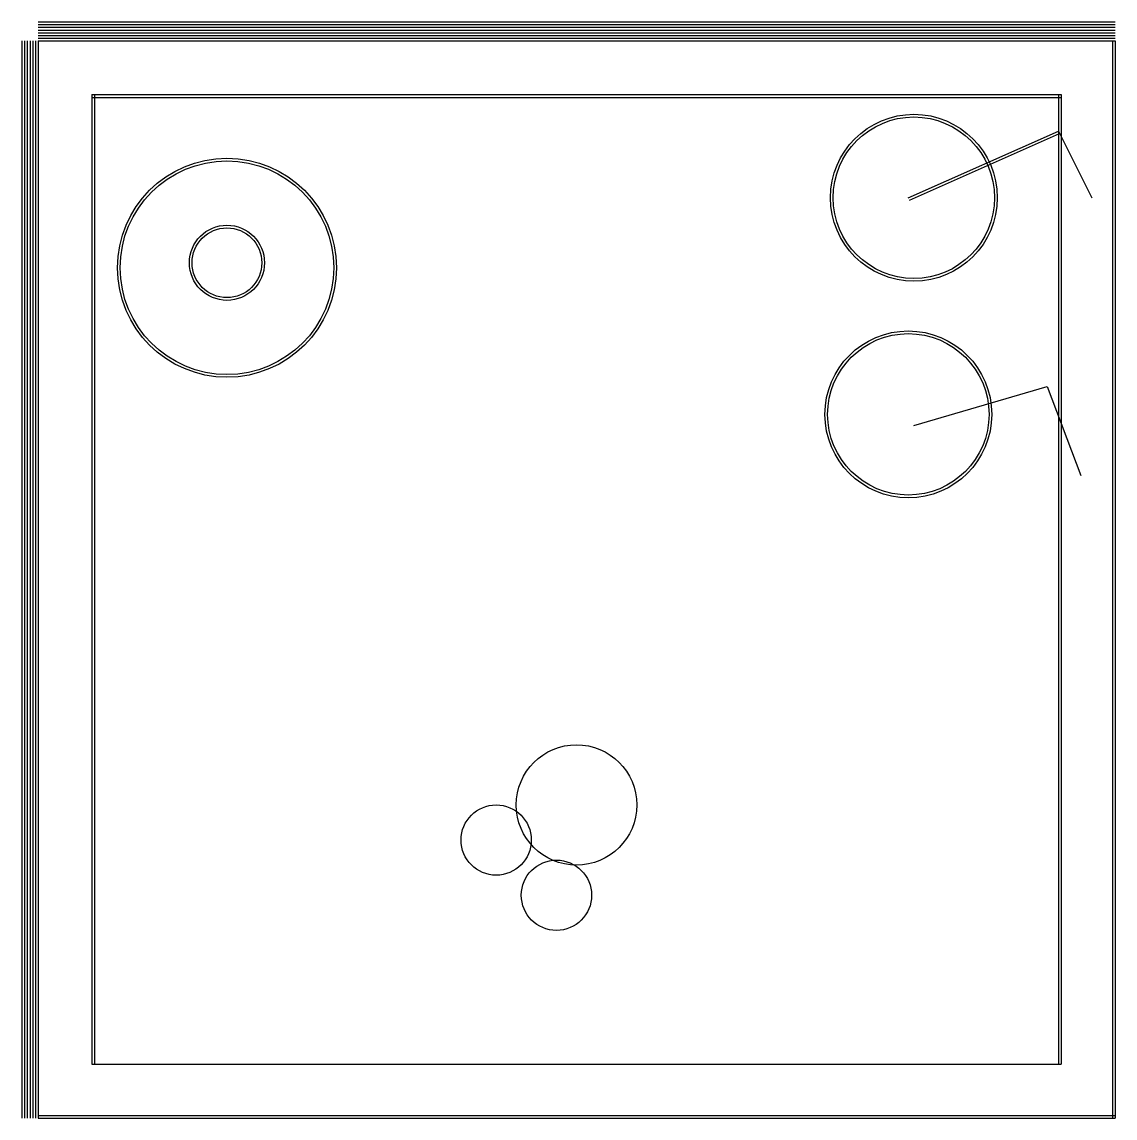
# Model space of a CAD drawing. Extents: x 28.546 to 28.952, y -18.601 to -18.194.
import ezdxf

# ---------------------------------------------------------------- set-up
doc = ezdxf.new("R2010")
doc.units = 0
doc.layers.get('0').update_dxf_attribs({"linetype": 'CONTINUOUS'})

msp = doc.modelspace()

# ---------------------------------------------------------------- linework, layer by layer
at = {"color": 0}
for p, q in [((28.55166, -18.19431), (28.95166, -18.19431)), ((28.55166, -18.19531), (28.95166, -18.19531)), ((28.55166, -18.19631), (28.95166, -18.19631)), ((28.55166, -18.19731), (28.95166, -18.19731)), ((28.55166, -18.19831), (28.95166, -18.19831)), ((28.55166, -18.19931), (28.95166, -18.19931)), ((28.55166, -18.20031), (28.95166, -18.20031)), ((28.54566, -18.20131), (28.54566, -18.60131)), ((28.54666, -18.20131), (28.54666, -18.60131)), ((28.54766, -18.20131), (28.54766, -18.60131)), ((28.54866, -18.20131), (28.54866, -18.60131)), ((28.54966, -18.20131), (28.54966, -18.60131)), ((28.55066, -18.20131), (28.55066, -18.60131)), ((28.55166, -18.20131), (28.95166, -18.20131)), ((28.55166, -18.20131), (28.55166, -18.60131)), ((28.95066, -18.20131), (28.95066, -18.60131)), ((28.95166, -18.20131), (28.95166, -18.60131)), ((28.57166, -18.22131), (28.93166, -18.22131)), ((28.57166, -18.22131), (28.57166, -18.58131)), ((28.57266, -18.22131), (28.57266, -18.58131)), ((28.93066, -18.22131), (28.93066, -18.58131)), ((28.93166, -18.22131), (28.93166, -18.58131)), ((28.57166, -18.22231), (28.93166, -18.22231)), ((28.87487, -18.25958), (28.93062, -18.23483)), ((28.87527, -18.2605), (28.93102, -18.23575)), ((28.93062, -18.23483), (28.94301, -18.25958)), ((28.87693, -18.34415), (28.92649, -18.32971)), ((28.92649, -18.32971), (28.93888, -18.36271)), ((28.57166, -18.58131), (28.93166, -18.58131)), ((28.55166, -18.60031), (28.95166, -18.60031)), ((28.55166, -18.60131), (28.95166, -18.60131))]:
    msp.add_line(p, q, dxfattribs=at)
for centre, radius in [((28.87693, -18.25958), 0.03097), ((28.87693, -18.25958), 0.02997), ((28.62181, -18.28558), 0.04066), ((28.62181, -18.28558), 0.03966), ((28.62181, -18.28374), 0.01395), ((28.62181, -18.28374), 0.01295), ((28.87487, -18.34002), 0.03097), ((28.87487, -18.34002), 0.03097), ((28.87487, -18.34002), 0.02997), ((28.75163, -18.48505), 0.02237), ((28.7218, -18.49808), 0.01305), ((28.74418, -18.51857), 0.01305)]:
    msp.add_circle(centre, radius, dxfattribs=at)

doc.saveas('drawing.dxf')
